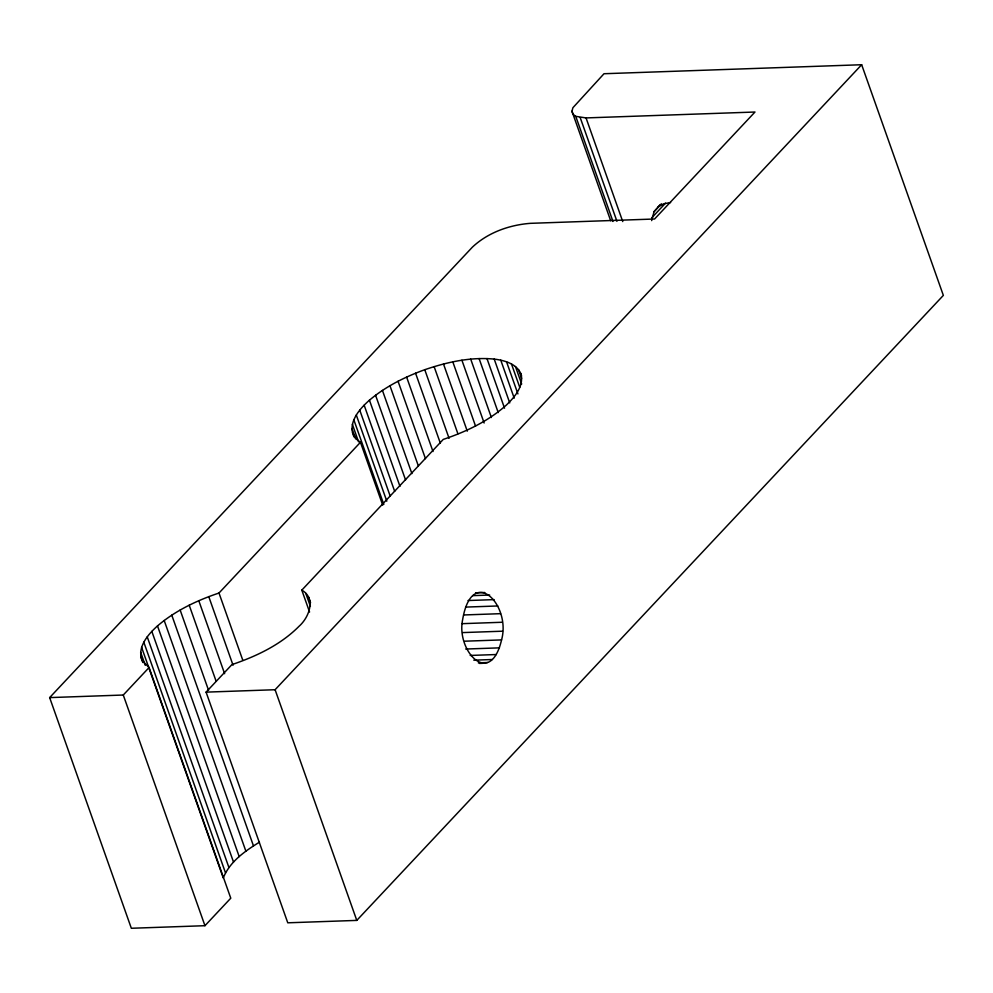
<?xml version="1.0" encoding="UTF-8"?>
<svg xmlns="http://www.w3.org/2000/svg" width="993" height="993" viewBox="0 0 993 993"><rect width="100%" height="100%" fill="white"/><g stroke="black" fill="none" stroke-linecap="round" stroke-linejoin="round"><path stroke-width="1.49" d="M651.669 220.607L654.052 211.67L660.258 204.632M354.091 437.007C347.202 422.857 359.441 408.967 369.446 400.191C385.632 386.463 404.921 376.918 424.768 369.706C446.987 362.11 470.632 356.81 494.216 359.094C504.94 360.397 518.433 364.208 521.598 376.012M501.564 639.914C511.383 604.489 471.861 564.396 462.614 619.781C456.023 650.887 490.232 688.149 501.564 639.914L464.761 641.193M142.942 662.53C135.693 648.628 147.647 634.688 157.502 625.913C175.314 610.645 196.875 600.442 218.994 593.032L360.459 442.295L356.835 439.502L352.54 432.625M140.882 656.683L142.396 660.792L149.087 667.519L230.773 898.193L204.955 925.699L131.337 928.269L49.65 697.607L472.395 247.145C487.96 232.523 509.285 224.977 530.349 223.338L654.573 219.006L754.978 112.023L586.044 117.919L575.754 116.355L572.936 114.17L571.968 111.216L572.911 107.716L604.005 73.73L861.663 64.731L943.35 295.393L356.785 920.399L287.771 922.807L206.085 692.133L231.903 664.627C256.38 656.311 280.659 644.842 299.067 626.26C309.046 617.485 316.382 598.345 301.81 590.14L443.275 439.402C466.065 431.756 488.382 421.181 506.418 405.02C514.722 396.989 524.788 385.532 520.568 373.083M259.446 842.176C245.035 851.063 229.731 861.651 223.276 877.986L141.589 647.312M49.65 697.607L123.269 695.026L149.087 667.519M654.052 211.67L661.45 203.788M651.78 217.79L665.521 203.155M206.085 692.133L275.098 689.725L861.663 64.731M658.148 206.892L663.783 203.776L670.585 202.535M475.585 592.833L484.783 592.511M472.805 595.626L489.673 595.043M468.038 600.529L494.117 599.623M465.605 607.095L497.816 605.966M463.731 614.965L500.546 613.674M462.254 623.666L502.135 622.263M462.601 632.591L502.483 631.2M465.717 649.037L499.454 647.858M470.198 655.442L496.264 654.536M473.798 660.171L492.205 659.526M478.328 662.84L487.526 662.517M479.47 663.423L482.536 663.324M586.044 117.919L622.748 221.576M580.222 117.633L616.938 221.29M575.754 116.355L612.979 221.476M571.968 111.216L610.683 220.744M518.52 369.607L521.623 378.37M515.466 366.541L521.673 384.055M511.469 363.922L519.736 387.282M506.542 361.8L517.924 393.911M500.77 360.186L514.213 398.143M494.216 359.094L509.732 402.897M486.967 358.547L504.543 408.185M479.098 358.56L498.225 412.579M470.707 359.118L491.386 417.519M461.906 360.223L484.137 423.006M452.808 361.862L475.548 426.096M443.499 363.997L467.281 431.161M434.127 366.628L457.897 433.78M424.768 369.706L449.072 438.323M415.57 373.207L440.383 443.275M406.621 377.067L432.998 451.53M398.056 381.262L425.451 458.629M389.951 385.718L418.388 466.015M382.429 390.398L411.896 473.624M375.565 395.251L405.554 479.929M369.446 400.191L399.956 486.334M364.158 405.181L394.668 491.312M359.764 410.146L390.261 496.289M356.301 415.037L386.798 501.167M353.818 419.778L383.807 504.456M360.459 442.295L382.69 505.077M352.366 424.334L358.56 441.848M351.932 428.628L355.556 438.856M308.488 596.88L310.561 602.714M305.745 593.243L310.399 606.388M301.81 590.14L309.568 612.036M275.098 689.725L356.785 920.399M218.994 593.032L242.776 660.196M208.766 596.632L233.057 665.248M198.786 600.703L224.629 673.701M189.204 605.196L216.077 681.111M180.155 610.037L208.58 690.334M171.777 615.151L253.451 845.825M164.18 620.476L245.867 851.15M157.502 625.913L239.189 856.587M151.83 631.399L233.516 862.073M147.237 636.848L228.924 867.522M143.811 642.186L225.498 872.859M140.609 652.178L145.263 665.31M123.269 695.026L204.955 925.699"/></g></svg>
